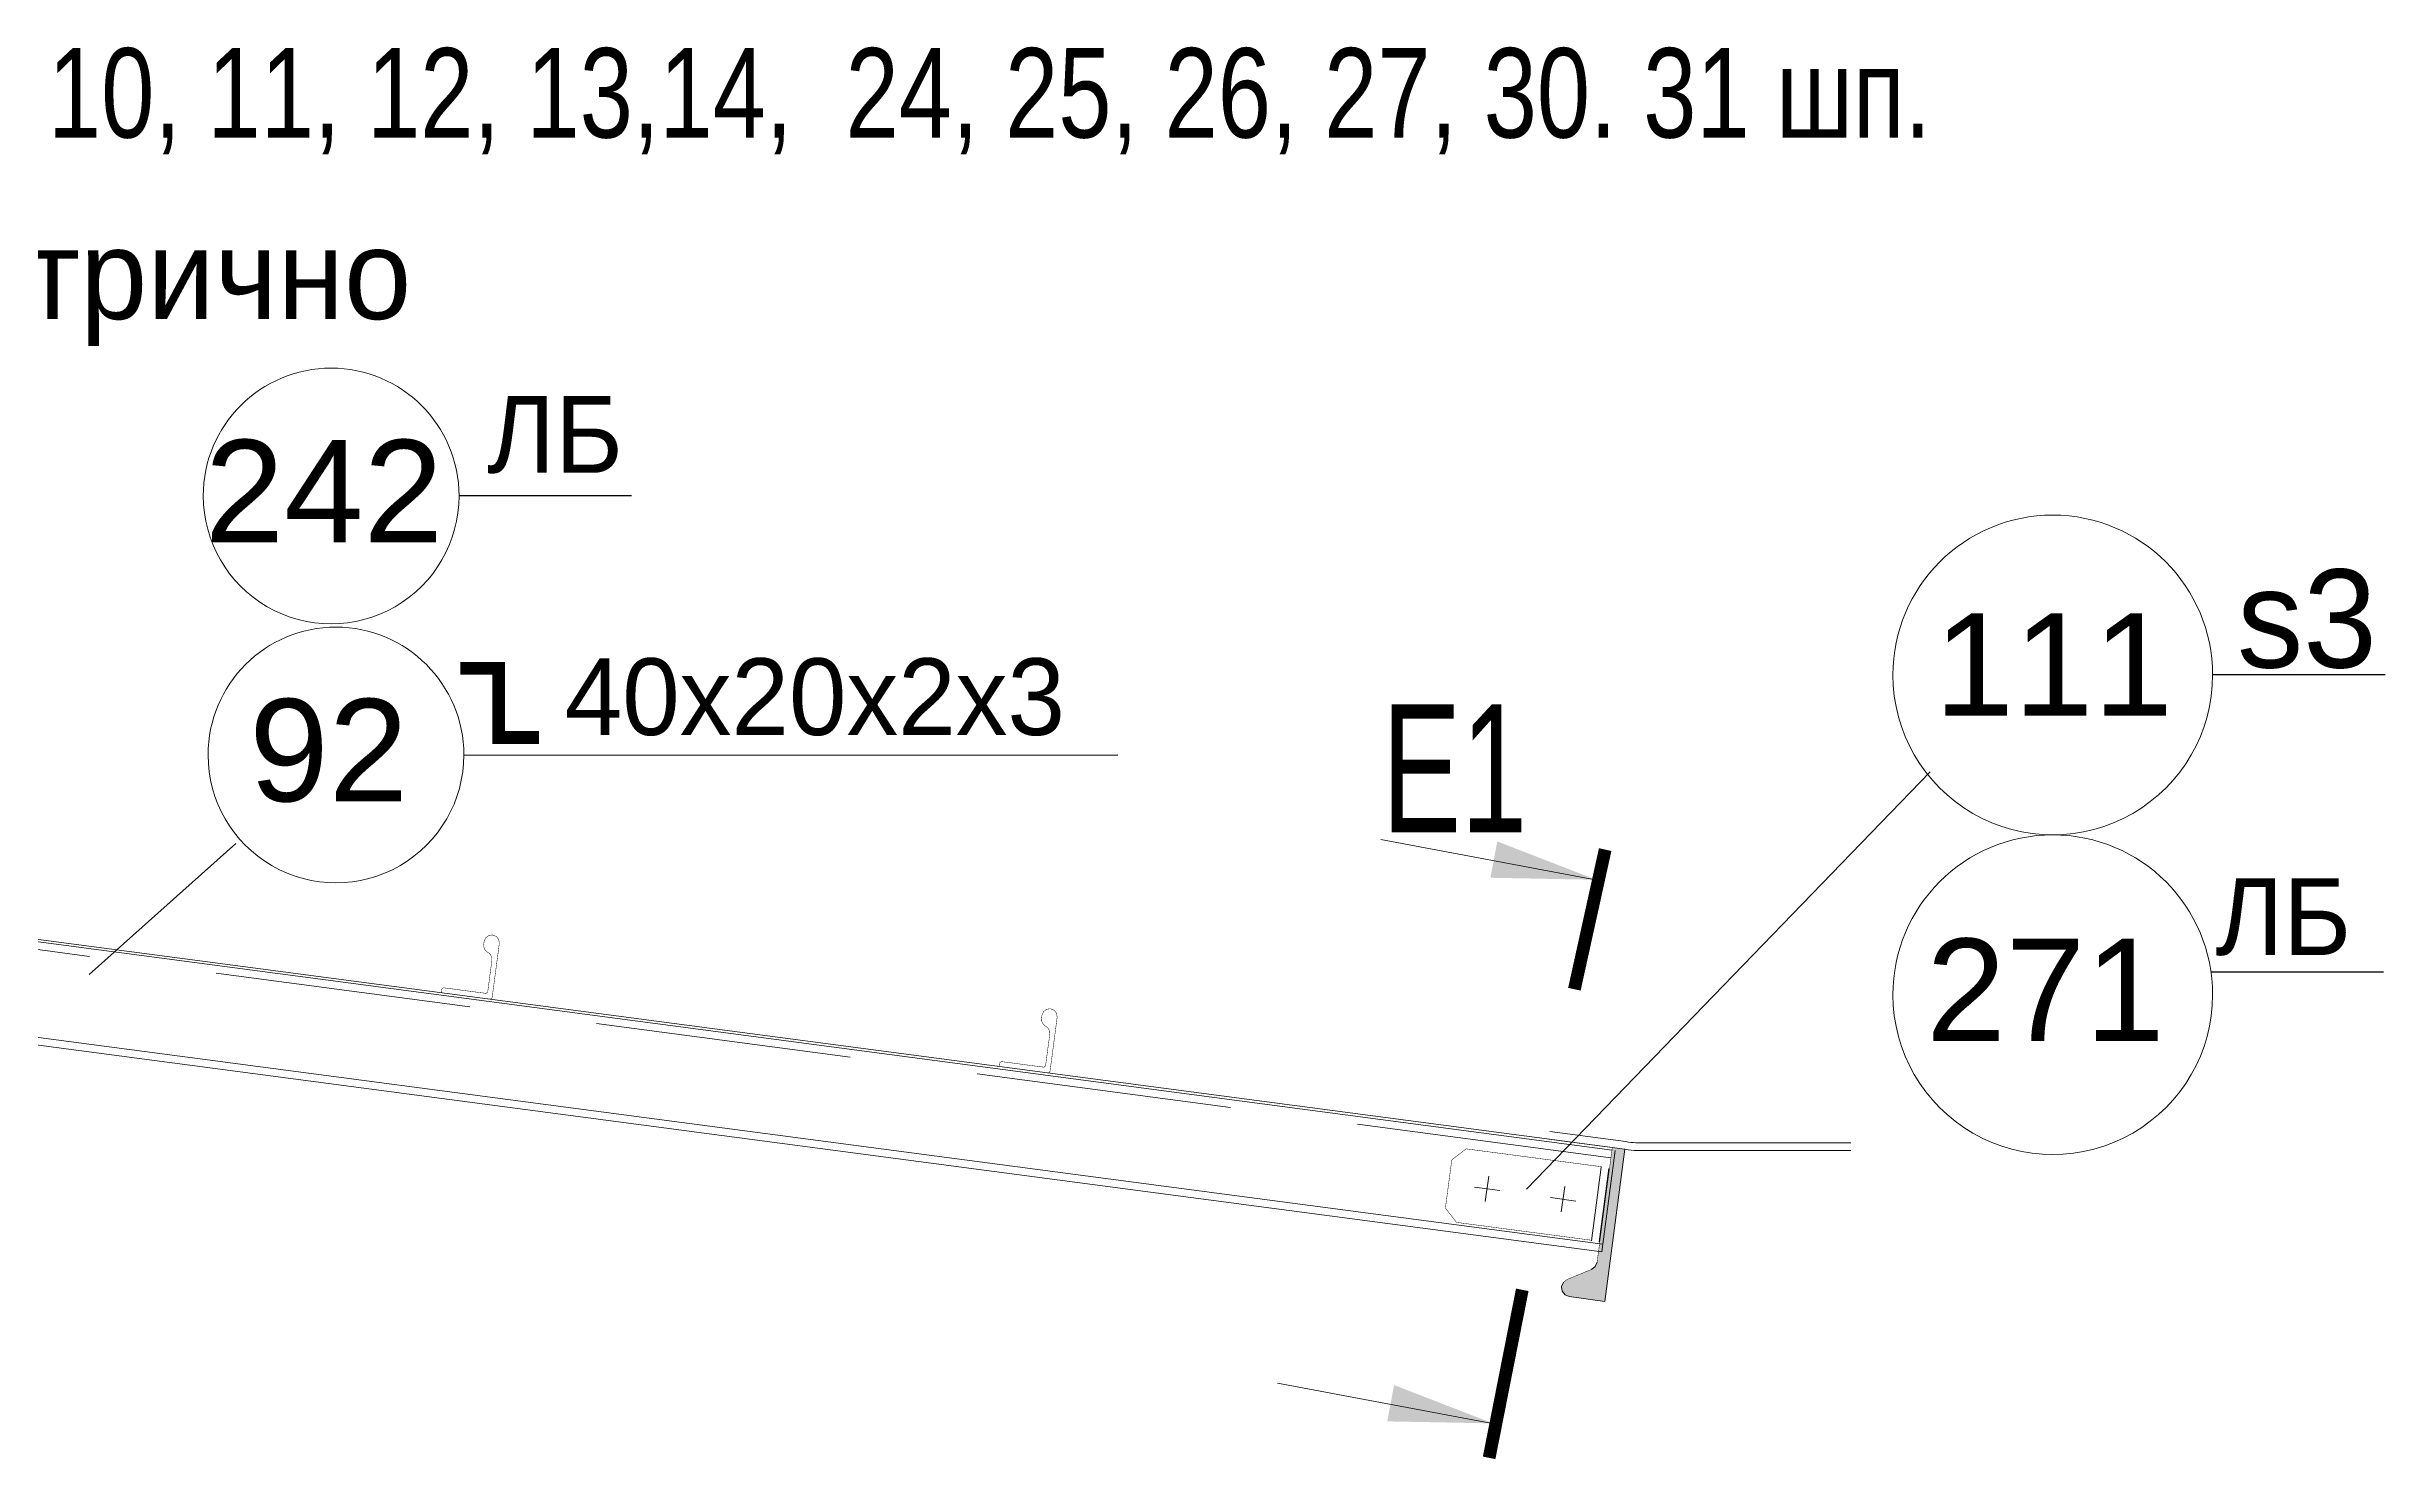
# Model space of a CAD drawing. Header units: millimetres. Extents: x 42007 to 66124, y -556 to 6894.
# Drawn here: x 61338 to 62252, y 5265 to 5819 of the extents above; entities that cross this region are included whole.
import ezdxf
from ezdxf.enums import TextEntityAlignment as Align

# ---------------------------------------------------------------- set-up
doc = ezdxf.new("R2010")
doc.units = ezdxf.units.MM
for name, pattern in [('K5LT32769', [0]), ('K5LT32782', [150, 100, -50]), ('K5LT32783', [75, 50, -25]), ('K5LT_BASIC', [0])]:
    doc.linetypes.add(name, pattern=pattern)
doc.layers.add('pen_7', color=1, linetype='Continuous')
doc.styles.add('style5', font='arial.ttf', dxfattribs={"height": 3})

msp = doc.modelspace()

# ---------------------------------------------------------------- hatches: boundary and pattern name
for points in [[(61904.984, 5508.005), (61902.32, 5493.805), (61943.622, 5493.026)], [(61954.904, 5387.67), (61949.942, 5388.326), (61944.009, 5343.475), (61943.314, 5341.802), (61941.874, 5340.7), (61932.26, 5336.731), (61930.821, 5335.629), (61930.126, 5333.955), (61930.362, 5332.159), (61931.465, 5330.721), (61933.141, 5330.026), (61947.036, 5328.188)], [(61864.644, 5295.457), (61861.98, 5281.257), (61903.282, 5280.478)]]:
    msp.add_hatch(color=7).paths.add_polyline_path(points)

# ---------------------------------------------------------------- linework, layer by layer
at = {"color": 0}
for p, q in [((61566.55, 5643.085), (61499.06, 5643.085)), ((62252.141, 5573.09), (62184.651, 5573.09)), ((61500.941, 5541.8), (61756.636, 5541.922)), ((62074.219, 5535.216), (61916.432, 5372.03)), ((62251.523, 5456.853), (62184.034, 5456.853))]:
    msp.add_line(p, q, dxfattribs=at)
at = {"color": 7, "linetype": 'K5LT32769', "lineweight": 18}
for p, q in [((60867.59, 5531.503), (61950.022, 5388.316)), ((60867.459, 5530.512), (61949.891, 5387.325)), ((61411.865, 5507.23), (61354.515, 5455.996)), ((61944.079, 5492.849), (61859.458, 5508.722)), ((61946.247, 5350.484), (60828.225, 5498.379)), ((61945.854, 5347.51), (60828.252, 5495.349)), ((61925.521, 5394.583), (61955.299, 5390.644)), ((61925.127, 5391.609), (61954.905, 5387.67)), ((61951.099, 5387.165), (61945.854, 5347.51)), ((61947.036, 5328.188), (61954.904, 5387.67)), ((61959.729, 5390.137), (62043.225, 5390.137)), ((61959.729, 5387.137), (62043.225, 5387.137)), ((61901.661, 5377.123), (61900.301, 5367.216)), ((61896.028, 5372.849), (61905.935, 5371.49)), ((61925.748, 5368.763), (61935.655, 5367.403)), ((61931.381, 5373.037), (61930.022, 5363.13)), ((61943.314, 5341.802), (61941.874, 5340.7)), ((61944.009, 5343.475), (61943.314, 5341.802)), ((61930.821, 5335.629), (61930.126, 5333.955)), ((61930.126, 5333.955), (61930.362, 5332.159)), ((61930.362, 5332.159), (61931.465, 5330.721)), ((61931.465, 5330.721), (61933.141, 5330.026)), ((61933.141, 5330.026), (61947.036, 5328.188)), ((61903.74, 5280.301), (61819.118, 5296.174))]:
    msp.add_line(p, q, dxfattribs=at)
at = {"color": 7, "linetype": 'K5LT32782', "lineweight": 18}
for p, q in [((61949.417, 5384.361), (60847.409, 5530.138)), ((61941.792, 5351.898), (61945.653, 5380.59)), ((61944.765, 5351.498), (61948.626, 5380.19))]:
    msp.add_line(p, q, dxfattribs=at)
at = {"color": 0, "const_width": 5}
for points in [[(61499.575, 5575.691), (61514.6, 5575.691), (61514.6, 5548.663), (61530.376, 5548.663)], [(61947.167, 5504.818), (61935.129, 5450.222)], [(61901.795, 5267.002), (61914.759, 5332.703)]]:
    msp.add_lwpolyline(points, dxfattribs=at)
at = {"color": 5, "linetype": 'K5LT_BASIC', "true_color": 0x0000ff, "const_width": 0.6}
for points in [[(61945.827, 5504.779), (61936.52, 5455.163)], [(61901.535, 5268.548), (61910.842, 5318.164)]]:
    msp.add_lwpolyline(points, dxfattribs=at)
at = {"color": 7, "linetype": 'K5LT32769', "const_width": 0.18}
for points in [[(61512.001, 5446.864), (61514.807, 5468.079), (61514.606, 5469.619), (61513.661, 5470.851), (61512.227, 5471.446), (61510.687, 5471.245), (61509.454, 5470.3), (61508.859, 5468.866), (61508.709, 5467.73), (61508.767, 5466.63), (61509.218, 5465.626), (61510.001, 5464.852), (61510.634, 5464.424), (61511.416, 5463.65), (61511.867, 5462.646), (61511.926, 5461.546), (61510.281, 5449.109), (61509.607, 5448.593), (61492.952, 5450.796), (61492.279, 5450.28), (61492.095, 5448.892), (61511.327, 5446.348), (61512.001, 5446.864)], [(61730.104, 5418.012), (61732.91, 5439.228), (61732.708, 5440.767), (61731.764, 5442), (61730.33, 5442.595), (61728.79, 5442.393), (61727.557, 5441.449), (61726.962, 5440.014), (61726.812, 5438.878), (61726.87, 5437.779), (61727.321, 5436.775), (61728.104, 5436.001), (61728.737, 5435.573), (61729.52, 5434.799), (61729.97, 5433.794), (61730.029, 5432.695), (61728.383, 5420.257), (61727.71, 5419.741), (61711.055, 5421.945), (61710.382, 5421.428), (61710.198, 5420.04), (61729.43, 5417.496), (61730.104, 5418.012)], [(61954.904, 5387.67), (61949.942, 5388.326), (61944.009, 5343.475), (61943.314, 5341.802), (61941.874, 5340.7), (61932.26, 5336.731), (61930.821, 5335.629), (61930.126, 5333.955), (61930.362, 5332.159), (61931.465, 5330.721), (61933.141, 5330.026), (61947.036, 5328.188), (61954.904, 5387.67)], [(61954.904, 5387.67), (61949.942, 5388.326), (61944.009, 5343.475)], [(61941.874, 5340.7), (61932.26, 5336.731), (61930.821, 5335.629)]]:
    msp.add_lwpolyline(points, dxfattribs=at)
at = {"color": 7, "linetype": 'K5LT32783', "const_width": 0.18}
msp.add_lwpolyline([(61945.661, 5380.823), (61892.809, 5387.815), (61887.197, 5383.514), (61884.705, 5364.678), (61889.007, 5359.065), (61941.865, 5352.073), (61945.661, 5380.823)], dxfattribs=at)
at = {"color": 7, "linetype": 'K5LT32769', "lineweight": 18}
for centre, radius, start, end in [((61449.06, 5643.085), 50, 0, 179.999977), ((61449.06, 5643.085), 50, 179.999977, 0), ((62122.151, 5573.09), 62.5, 0, 179.999977), ((61450.941, 5541.8), 50, 0, 179.999977), ((62122.151, 5573.09), 62.5, 179.999977, 0), ((61450.941, 5541.8), 50, 179.999977, 0), ((62122.151, 5448.09), 62.5, 0, 179.999977), ((62122.151, 5448.09), 62.5, 179.999977, 0), ((61959.924, 5410.99), 23.854, 257.854594, 269.532021), ((61962.312, 5430.493), 40.461, 260.017881, 265.500463), ((61959.729, 5399.137), 9, 266.23291, 270)]:
    msp.add_arc(centre, radius, start, end, dxfattribs=at)

# ---------------------------------------------------------------- texts
at = {"color": 7, "attachment_point": 1, "style": 'style5'}
for s, insert, char_height in [('{\\H14.58x;\\W0.765;Применить к  5, 6, 7, 8, 9, 10, 11, 12, 13,14,  24, 25, 26, 27, 30. 31 шп.}', (60889.764, 5818.189), 2.4), ('\\H3.5;\\W0.965;\\Q15;\\Q0;\\H35.00;ЛБ-симметрично', (61110.639, 5747.249), 2.4), ('\\H3.5;\\W0.965;\\Q15;\\Q0;\\H30.00;ЛБ', (61510.077, 5682.131), 3), ('{\\H12.8x;\\W0.965;s3}', (62194.206, 5614.376), 3), ('{\\H10x;\\W0.965;40х20х2х3}', (61540.369, 5579.605), 3), ('\\H3.5;\\W0.965;\\Q15;\\Q0;\\W0.665;\\H50.00;Е1', (61859.862, 5561.585), 2.4), ('\\H3.5;\\W0.965;\\Q15;\\Q0;\\H30.00;ЛБ', (62185.765, 5493.601), 3)]:
    msp.add_mtext(s, dxfattribs=dict(at, insert=insert, char_height=char_height))
at = {"layer": 'pen_7', "color": 2, "linetype": 'Continuous', "style": 'style5'}
for s, p in [('242', (61446.221, 5644.993)), ('111', (62122.492, 5577.216)), ('92', (61448.102, 5543.707)), ('271', (62119.312, 5449.997))]:
    msp.add_text(s, height=40, dxfattribs=at).set_placement(p, align=Align.MIDDLE_CENTER)

doc.saveas('drawing.dxf')
